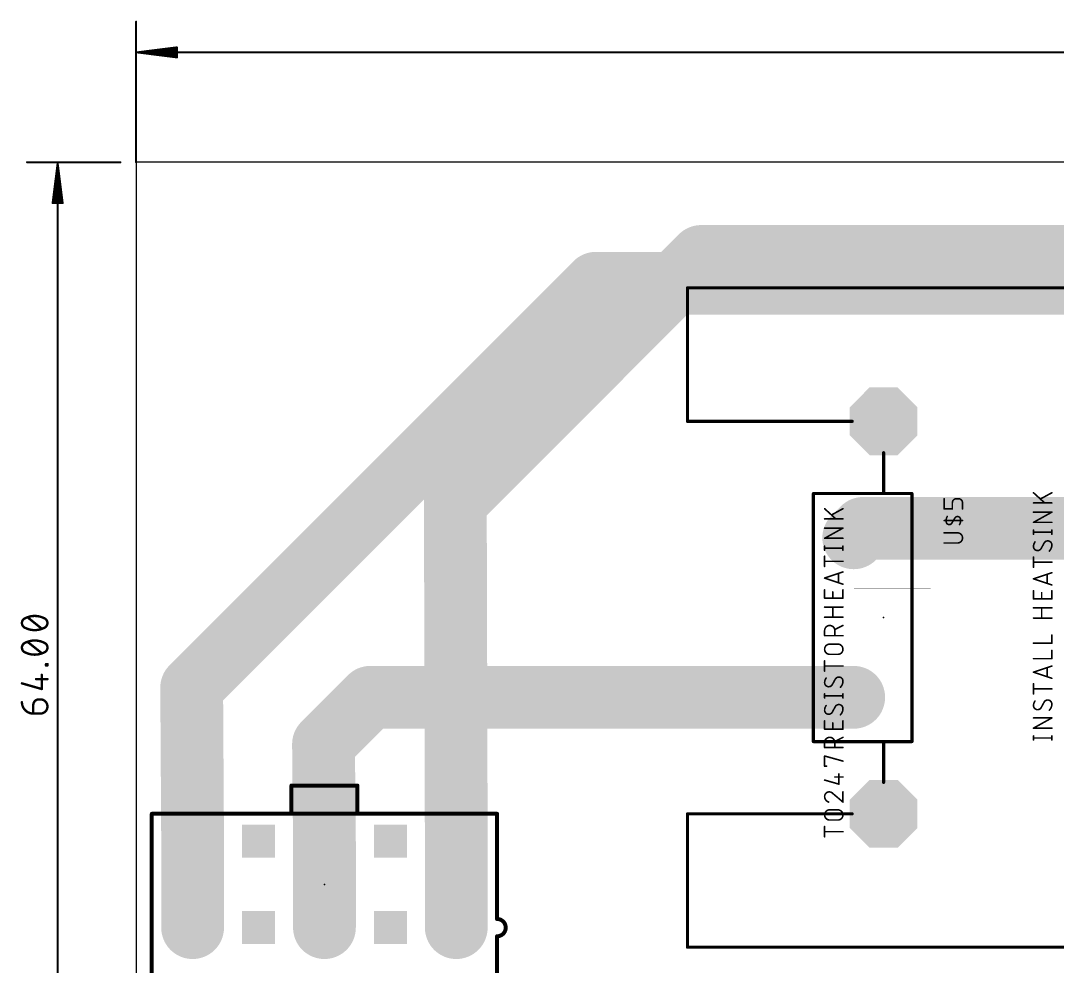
# Model space of a CAD drawing. Extents: x 10 to 200, y -18 to 73.
# Drawn here: x 9.6 to 75.7, y 12.8 to 73 of the extents above; entities that cross this region are included whole.
import ezdxf

# ---------------------------------------------------------------- set-up
doc = ezdxf.new("R2010")
doc.units = 0
for name, color, linetype in [('1', 12, 'CONTINUOUS'), ('16', 132, 'CONTINUOUS'), ('17', 110, 'CONTINUOUS'), ('20', 31, 'CONTINUOUS'), ('21', 253, 'CONTINUOUS'), ('23', 53, 'CONTINUOUS'), ('25', 253, 'CONTINUOUS'), ('27', 253, 'CONTINUOUS'), ('51', 253, 'CONTINUOUS')]:
    doc.layers.add(name, color=color, linetype=linetype)

# ---------------------------------------------------------------- blocks, each defined once
blk = doc.blocks.new('SQUAREP')
blk.add_solid([(-0.5, -0.5), (0.5, -0.5), (-0.5, 0.5), (0.5, 0.5)])
blk = doc.blocks.new('ROUNDP')
at = {"const_width": 0.5}
blk.add_lwpolyline([(0, -0.25, 1), (0, 0.25, 1), (0, -0.25)], format="xyb", dxfattribs=at)
blk = doc.blocks.new('OCTAGONP')
at = {"const_width": 0.5}
blk.add_lwpolyline([(-0.25, -0.1036), (-0.25, 0.1036), (-0.1036, 0.25), (0.1036, 0.25), (0.25, 0.1036), (0.25, -0.1036), (0.1036, -0.25), (-0.1036, -0.25), (-0.25, -0.1036), (-0.25, 0.1036)], dxfattribs=at)

msp = doc.modelspace()

# ---------------------------------------------------------------- linework, layer by layer
at = {"layer": '1'}
for points, const_width in [([(17, 64), (17, 72.95)], 0.13), ([(17.065, 71), (19.6, 71.3192)], 0.13), ([(19.6, 71.3192), (19.6, 70.6808)], 0.13), ([(17.065, 71), (19.6, 71.26)], 0.13), ([(17.065, 71), (19.6, 71.13)], 0.13), ([(17.065, 71), (196.935, 71)], 0.13), ([(19.6, 70.6808), (17.065, 71)], 0.13), ([(19.6, 70.87), (17.065, 71)], 0.13), ([(19.6, 70.74), (17.065, 71)], 0.13), ([(16, 64), (10.05, 64)], 0.13), ([(12, 63.935), (11.6808, 61.4)], 0.13), ([(12, 63.935), (11.74, 61.4)], 0.13), ([(12, 63.935), (11.87, 61.4)], 0.13), ([(12, 63.935), (12, 0.065)], 0.13), ([(12.3192, 61.4), (12, 63.935)], 0.13), ([(12.13, 61.4), (12, 63.935)], 0.13), ([(12.26, 61.4), (12, 63.935)], 0.13), ([(11.6808, 61.4), (12.3192, 61.4)], 0.13), ([(20.54, 30.54), (46.2925, 56.2925)], 4), ([(46.2925, 56.2925), (88.3075, 56.2925)], 4), ([(10.9881, 34.2901), (10.0849, 35.0126)], 0.1524), ([(10.9881, 32.727), (10.0849, 33.4495)], 0.1524), ([(20.6, 20.75), (20.54, 30.54)], 4), ([(11.259, 31.9489), (11.259, 32.0392)], 0.1524), ([(11.259, 32.0392), (11.3493, 32.0392)], 0.1524), ([(11.3493, 31.9489), (11.259, 31.9489)], 0.1524), ([(11.3493, 32.0392), (11.3493, 31.9489)], 0.1524), ([(28.94, 26.94), (31.92, 29.92)], 4), ([(31.92, 29.92), (62.725, 29.92)], 4), ([(10.6268, 31.0805), (11.3493, 31.0805)], 0.1524), ([(10.9881, 30.4483), (10.9881, 31.3514)], 0.1524), ([(9.7237, 30.8096), (10.9881, 30.4483)], 0.1524), ([(10.8074, 29.7883), (10.8977, 29.7883)], 0.1524), ([(10.4462, 28.8852), (10.4462, 29.4271)], 0.1524), ([(10.8977, 28.8852), (10.4462, 28.8852)], 0.1524), ([(29, 20.75), (28.94, 26.94)], 4), ([(20.6, 15.25), (20.6, 20.75)], 4), ([(29, 15.25), (29, 20.75)], 4)]:
    msp.add_lwpolyline(points, dxfattribs=dict(at, const_width=const_width))
for points, const_width in [([(17.0325, 72.95, 1), (16.9675, 72.95)], 0.065), ([(19.6325, 71.3192, 1), (19.5675, 71.3192)], 0.065), ([(19.6041, 71.287, 1), (19.5959, 71.3515)], 0.065), ([(17.065, 71.0325, 1), (17.065, 70.9675)], 0.065), ([(17.0691, 71.0322, 1), (17.0609, 70.9678)], 0.065), ([(17.0633, 71.0325, 1), (17.0667, 70.9675)], 0.065), ([(17.0667, 71.0325, 1), (17.0633, 70.9675)], 0.065), ([(17.0683, 71.0323, 1), (17.0617, 70.9677)], 0.065), ([(17.0617, 71.0323, 1), (17.0683, 70.9677)], 0.065), ([(17.0609, 71.0322, 1), (17.0691, 70.9678)], 0.065), ([(19.5675, 70.6808, 1), (19.6325, 70.6808)], 0.065), ([(19.5959, 70.6485, 1), (19.6041, 70.713)], 0.065), ([(19.6033, 71.2277, 1), (19.5967, 71.2923)], 0.065), ([(19.5967, 70.7077, 1), (19.6033, 70.7723)], 0.065), ([(19.6017, 71.0975, 1), (19.5983, 71.1625)], 0.065), ([(19.5983, 70.8375, 1), (19.6017, 70.9025)], 0.065), ([(10.05, 64.0325, 1), (10.05, 63.9675)], 0.065), ([(12.0325, 63.935, 1), (11.9675, 63.935)], 0.065), ([(12.0322, 63.9391, 1), (11.9678, 63.9309)], 0.065), ([(12.0325, 63.9333, 1), (11.9675, 63.9367)], 0.065), ([(12.0325, 63.9367, 1), (11.9675, 63.9333)], 0.065), ([(12.0323, 63.9383, 1), (11.9677, 63.9317)], 0.065), ([(12.0323, 63.9317, 1), (11.9677, 63.9383)], 0.065), ([(12.0322, 63.9309, 1), (11.9678, 63.9391)], 0.065), ([(16, 63.9675, 1), (16, 64.0325)], 0.065), ([(16.9675, 64, 1), (17.0325, 64)], 0.065), ([(11.6485, 61.4041, 1), (11.713, 61.3959)], 0.065), ([(11.6808, 61.4325, 1), (11.6808, 61.3675)], 0.065), ([(11.7077, 61.4033, 1), (11.7723, 61.3967)], 0.065), ([(11.8375, 61.4017, 1), (11.9025, 61.3983)], 0.065), ([(12.0975, 61.3983, 1), (12.1625, 61.4017)], 0.065), ([(12.2277, 61.3967, 1), (12.2923, 61.4033)], 0.065), ([(12.287, 61.3959, 1), (12.3515, 61.4041)], 0.065), ([(12.3192, 61.3675, 1), (12.3192, 61.4325)], 0.065), ([(46.2925, 57.2925, 1), (46.2925, 55.2925)], 2), ([(46.9996, 55.5854, 1), (45.5854, 56.9996)], 2), ([(9.9495, 34.9675, 0.3205), (9.7237, 34.6514)], 0.1524), ([(10.5365, 35.1029, 0.1139), (9.9495, 34.9675)], 0.1524), ([(9.9328, 35.0017, 1), (9.9662, 34.9332)], 0.0762), ([(9.9618, 34.9314, 1), (9.9371, 35.0035)], 0.0762), ([(10.1087, 35.0424, 1), (10.0611, 34.9829)], 0.0762), ([(11.1235, 34.9675, 0.1139), (10.5365, 35.1029)], 0.1524), ([(10.5365, 35.141, 1), (10.5365, 35.0648)], 0.0762), ([(10.5365, 35.0648, 1), (10.5365, 35.141)], 0.0762), ([(11.3493, 34.6514, 0.3205), (11.1235, 34.9675)], 0.1524), ([(11.1359, 35.0035, 1), (11.1112, 34.9314)], 0.0762), ([(11.1068, 34.9332, 1), (11.1402, 35.0017)], 0.0762), ([(9.7237, 34.6514, 0.3205), (9.9495, 34.3353)], 0.1524), ([(9.7618, 34.6514, 1), (9.6856, 34.6514)], 0.0762), ([(9.6856, 34.6514, 1), (9.7618, 34.6514)], 0.0762), ([(9.9495, 34.3353, 0.1139), (10.5365, 34.1998)], 0.1524), ([(9.9662, 34.3695, 1), (9.9328, 34.301)], 0.0762), ([(9.9371, 34.2992, 1), (9.9618, 34.3713)], 0.0762), ([(10.5365, 34.1998, 0.1139), (11.1235, 34.3353)], 0.1524), ([(10.9643, 34.2604, 1), (11.0119, 34.3199)], 0.0762), ([(11.1235, 34.3353, 0.3205), (11.3493, 34.6514)], 0.1524), ([(11.1112, 34.3713, 1), (11.1359, 34.2992)], 0.0762), ([(11.1402, 34.301, 1), (11.1068, 34.3695)], 0.0762), ([(11.3874, 34.6514, 1), (11.3112, 34.6514)], 0.0762), ([(11.3112, 34.6514, 1), (11.3874, 34.6514)], 0.0762), ([(10.5365, 34.2379, 1), (10.5365, 34.1617)], 0.0762), ([(10.5365, 34.1617, 1), (10.5365, 34.2379)], 0.0762), ([(9.9495, 33.4043, 0.3205), (9.7237, 33.0882)], 0.1524), ([(9.7237, 33.0882, 0.3205), (9.9495, 32.7722)], 0.1524), ([(9.7618, 33.0882, 1), (9.6856, 33.0882)], 0.0762), ([(9.6856, 33.0882, 1), (9.7618, 33.0882)], 0.0762), ([(10.5365, 33.5398, 0.1139), (9.9495, 33.4043)], 0.1524), ([(9.9328, 33.4386, 1), (9.9662, 33.3701)], 0.0762), ([(9.9618, 33.3683, 1), (9.9371, 33.4404)], 0.0762), ([(10.1087, 33.4792, 1), (10.0611, 33.4197)], 0.0762), ([(11.1235, 33.4043, 0.1139), (10.5365, 33.5398)], 0.1524), ([(10.5365, 33.5779, 1), (10.5365, 33.5017)], 0.0762), ([(10.5365, 33.5017, 1), (10.5365, 33.5779)], 0.0762), ([(11.1359, 33.4404, 1), (11.1112, 33.3683)], 0.0762), ([(11.3493, 33.0882, 0.3205), (11.1235, 33.4043)], 0.1524), ([(11.1235, 32.7722, 0.3205), (11.3493, 33.0882)], 0.1524), ([(11.1068, 33.3701, 1), (11.1402, 33.4386)], 0.0762), ([(11.3874, 33.0882, 1), (11.3112, 33.0882)], 0.0762), ([(11.3112, 33.0882, 1), (11.3874, 33.0882)], 0.0762), ([(9.9495, 32.7722, 0.1139), (10.5365, 32.6367)], 0.1524), ([(9.9662, 32.8064, 1), (9.9328, 32.7379)], 0.0762), ([(9.9371, 32.7361, 1), (9.9618, 32.8082)], 0.0762), ([(10.5365, 32.6367, 0.1139), (11.1235, 32.7722)], 0.1524), ([(10.5365, 32.6748, 1), (10.5365, 32.5986)], 0.0762), ([(10.5365, 32.5986, 1), (10.5365, 32.6748)], 0.0762), ([(10.9643, 32.6972, 1), (11.0119, 32.7568)], 0.0762), ([(11.1112, 32.8082, 1), (11.1359, 32.7361)], 0.0762), ([(11.1402, 32.7379, 1), (11.1068, 32.8064)], 0.0762), ([(21.54, 30.5461, 1), (19.54, 30.5339)], 2), ([(11.2971, 32.0392, 1), (11.2209, 32.0392)], 0.0762), ([(11.259, 32.0773, 1), (11.259, 32.0011)], 0.0762), ([(11.259, 31.987, 1), (11.259, 31.9108)], 0.0762), ([(11.2209, 31.9489, 1), (11.2971, 31.9489)], 0.0762), ([(11.3874, 32.0392, 1), (11.3112, 32.0392)], 0.0762), ([(11.3112, 31.9489, 1), (11.3874, 31.9489)], 0.0762), ([(11.3493, 32.0011, 1), (11.3493, 32.0773)], 0.0762), ([(11.3493, 31.9108, 1), (11.3493, 31.987)], 0.0762), ([(19.8329, 31.2471, 1), (21.2471, 29.8329)], 2), ([(31.92, 30.92, 1), (31.92, 28.92)], 2), ([(32.6271, 29.2129, 1), (31.2129, 30.6271)], 2), ([(62.725, 28.92, 1), (62.725, 30.92)], 2), ([(10.6268, 31.1186, 1), (10.6268, 31.0424)], 0.0762), ([(11.0262, 31.3514, 1), (10.95, 31.3514)], 0.0762), ([(11.3493, 31.0424, 1), (11.3493, 31.1186)], 0.0762), ([(9.7342, 30.8462, 1), (9.7132, 30.7729)], 0.0762), ([(10.95, 30.4483, 1), (11.0262, 30.4483)], 0.0762), ([(10.9776, 30.4117, 1), (10.9985, 30.485)], 0.0762), ([(10.8074, 29.7883, 0.4142), (10.4462, 29.4271)], 0.1524), ([(10.8074, 29.8264, 1), (10.8074, 29.7502)], 0.0762), ([(10.8074, 29.7502, 1), (10.8074, 29.8264)], 0.0762), ([(10.8977, 28.8852, 1), (10.8977, 29.7883)], 0.1524), ([(10.8977, 29.8264, 1), (10.8977, 29.7502)], 0.0762), ([(10.8977, 29.7502, 1), (10.8977, 29.8264)], 0.0762), ([(9.7237, 29.6077, 0.4142), (10.4462, 28.8852)], 0.1524), ([(9.7618, 29.6077, 1), (9.6856, 29.6077)], 0.0762), ([(10.4843, 29.4271, 1), (10.4081, 29.4271)], 0.0762), ([(10.4081, 29.4271, 1), (10.4843, 29.4271)], 0.0762), ([(10.4462, 28.9233, 1), (10.4462, 28.8471)], 0.0762), ([(10.4081, 28.8852, 1), (10.4843, 28.8852)], 0.0762), ([(10.4462, 28.8471, 1), (10.4462, 28.9233)], 0.0762), ([(10.8977, 28.9233, 1), (10.8977, 28.8471)], 0.0762), ([(10.8977, 28.8471, 1), (10.8977, 28.9233)], 0.0762), ([(29.94, 26.9497, 1), (27.94, 26.9303)], 2), ([(28.2329, 27.6471, 1), (29.6471, 26.2329)], 2), ([(21.6, 20.75, 1), (19.6, 20.75)], 2), ([(30, 20.75, 1), (28, 20.75)], 2), ([(19.6, 20.7439, 1), (21.6, 20.7561)], 2), ([(28, 20.7403, 1), (30, 20.7597)], 2), ([(19.6, 15.25, 1), (21.6, 15.25)], 2), ([(28, 15.25, 1), (30, 15.25)], 2)]:
    msp.add_lwpolyline(points, format="xyb", dxfattribs=dict(at, const_width=const_width))
at = {"layer": '16', "const_width": 4}
for points in [[(37.34, 42.34), (53, 58)], [(53, 58), (94, 58)], [(37.4, 20.75), (37.34, 42.34)], [(63.325, 40.68), (62.725, 40.08)], [(97, 40.68), (63.325, 40.68)], [(37.4, 15.25), (37.4, 20.75)]]:
    msp.add_lwpolyline(points, dxfattribs=at)
at = {"layer": '16', "const_width": 2}
for points in [[(53, 59, 1), (53, 57)], [(53.7071, 57.2929, 1), (52.2929, 58.7071)], [(38.34, 42.3428, 1), (36.34, 42.3372)], [(36.6329, 43.0471, 1), (38.0471, 41.6329)], [(63.325, 41.68, 1), (63.325, 39.68)], [(64.0321, 39.9729, 1), (62.6179, 41.3871)], [(62.0179, 40.7871, 1), (63.4321, 39.3729)], [(38.4, 20.75, 1), (36.4, 20.75)], [(36.4, 20.7472, 1), (38.4, 20.7528)], [(36.4, 15.25, 1), (38.4, 15.25)]]:
    msp.add_lwpolyline(points, format="xyb", dxfattribs=at)
at = {"layer": '20'}
for p, q in [((197, 64), (17, 64)), ((17, 64), (17, 0))]:
    msp.add_line(p, q, dxfattribs=at)
at = {"layer": '21'}
for points, const_width in [([(52.13, 47.5), (52.13, 56)], 0.2), ([(52.13, 56), (77.13, 56)], 0.2), ([(62.63, 47.5), (52.13, 47.5)], 0.2), ([(64.63, 45.5), (64.63, 43)], 0.2), ([(60.155, 42.9), (66.435, 42.9)], 0.2032), ([(60.155, 42.9), (60.155, 41.705)], 0.2032), ([(66.435, 42.9), (66.435, 27.1)], 0.2032), ([(74.1808, 42.9492), (74.8948, 42.3001)], 0.1016), ([(75.3492, 42.9492), (74.6352, 42.5597)], 0.1016), ([(75.3492, 42.3001), (74.1808, 42.3001)], 0.1016), ([(74.1808, 41.064), (75.3492, 41.7131)], 0.1016), ([(75.3492, 41.7131), (74.1808, 41.7131)], 0.1016), ([(75.3492, 41.064), (74.1808, 41.064)], 0.1016), ([(74.1808, 40.3062), (74.1808, 40.5658)], 0.1016), ([(74.1808, 40.436), (75.3492, 40.436)], 0.1016), ([(75.3492, 40.3062), (75.3492, 40.5658)], 0.1016), ([(74.8624, 39.7544), (74.6676, 39.3974)], 0.1016), ([(60.155, 38.455), (60.155, 31.545)], 0.2032), ([(74.1808, 38.2065), (74.1808, 38.8556)], 0.1016), ([(75.3492, 38.531), (74.1808, 38.531)], 0.1016), ([(74.1808, 37.4642), (75.3492, 37.8537)], 0.1016), ([(75.0571, 37.7563), (75.0571, 37.1721)], 0.1016), ([(75.3492, 37.0748), (74.1808, 37.4642)], 0.1016), ([(67.63, 36.85), (62.755, 36.85)], 0.01), ([(74.1808, 36.1894), (74.1808, 36.7087)], 0.1016), ([(74.7001, 36.1894), (74.7001, 36.5789)], 0.1016), ([(75.3492, 36.7087), (75.3492, 36.1894)], 0.1016), ([(75.3492, 36.1894), (74.1808, 36.1894)], 0.1016), ([(74.1808, 35.6171), (75.3492, 35.6171)], 0.1016), ([(74.7001, 34.968), (74.7001, 35.6171)], 0.1016), ([(75.3492, 34.968), (74.1808, 34.968)], 0.1016), ([(75.3492, 33.37), (75.3492, 33.8893)], 0.1016), ([(67.68, 33.15), (62.755, 33.15)], 0.01), ([(74.1808, 33.37), (75.3492, 33.37)], 0.1016), ([(74.1808, 32.3794), (75.3492, 32.3794)], 0.1016), ([(75.3492, 32.3794), (75.3492, 32.8987)], 0.1016), ([(74.1808, 31.5206), (75.3492, 31.9101)], 0.1016), ([(75.0571, 31.8127), (75.0571, 31.2285)], 0.1016), ([(75.3492, 31.1312), (74.1808, 31.5206)], 0.1016), ([(74.1808, 30.1293), (74.1808, 30.7784)], 0.1016), ([(75.3492, 30.4538), (74.1808, 30.4538)], 0.1016), ([(74.8624, 29.6199), (74.6676, 29.2629)], 0.1016), ([(74.1808, 27.9576), (75.3492, 28.6067)], 0.1016), ([(75.3492, 28.6067), (74.1808, 28.6067)], 0.1016), ([(60.155, 28.295), (60.155, 27.1)], 0.2032), ([(75.3492, 27.9576), (74.1808, 27.9576)], 0.1016), ([(66.435, 27.1), (60.155, 27.1)], 0.2032), ([(64.63, 24.5), (64.63, 27)], 0.2), ([(74.1808, 27.1998), (74.1808, 27.4595)], 0.1016), ([(74.1808, 27.3296), (75.3492, 27.3296)], 0.1016), ([(75.3492, 27.1998), (75.3492, 27.4595)], 0.1016), ([(18, 22.5), (40, 22.5)], 0.254), ([(18, -0.5), (18, 22.5)], 0.254), ([(40, 22.5), (40, 15.8)], 0.254), ([(52.13, 14), (52.13, 22.5)], 0.2), ([(52.13, 22.5), (62.63, 22.5)], 0.2), ([(40, 14.7), (40, -0.5)], 0.254), ([(77.13, 14), (52.13, 14)], 0.2)]:
    msp.add_lwpolyline(points, dxfattribs=dict(at, const_width=const_width))
for points, const_width in [([(52.18, 56, 1), (52.08, 56)], 0.1), ([(52.13, 56.05, 1), (52.13, 55.95)], 0.1), ([(52.13, 47.55, 1), (52.13, 47.45)], 0.1), ([(62.63, 47.45, 1), (62.63, 47.55)], 0.1), ([(52.08, 47.5, 1), (52.18, 47.5)], 0.1), ([(64.68, 45.5, 1), (64.58, 45.5)], 0.1), ([(60.155, 42.9508, 1), (60.155, 42.8492)], 0.1016), ([(60.2058, 42.9, 1), (60.1042, 42.9)], 0.1016), ([(64.58, 43, 1), (64.68, 43)], 0.1), ([(66.4858, 42.9, 1), (66.3842, 42.9)], 0.1016), ([(66.435, 42.8492, 1), (66.435, 42.9508)], 0.1016), ([(74.1979, 42.968, 1), (74.1637, 42.9304)], 0.0508), ([(75.3614, 42.9269, 1), (75.337, 42.9715)], 0.0508), ([(74.1808, 42.3255, 1), (74.1808, 42.2747)], 0.0508), ([(74.623, 42.582, 1), (74.6473, 42.5374)], 0.0508), ([(74.8777, 42.2813, 1), (74.9119, 42.3189)], 0.0508), ([(75.3492, 42.2747, 1), (75.3492, 42.3255)], 0.0508), ([(60.1042, 41.705, 1), (60.2058, 41.705)], 0.1016), ([(74.1808, 41.7385, 1), (74.1808, 41.6877)], 0.0508), ([(75.3615, 41.6909, 1), (75.3369, 41.7353)], 0.0508), ([(75.3492, 41.6877, 1), (75.3492, 41.7385)], 0.0508), ([(74.1808, 41.0894, 1), (74.1808, 41.0386)], 0.0508), ([(74.1685, 41.0862, 1), (74.1931, 41.0418)], 0.0508), ([(75.3492, 41.0386, 1), (75.3492, 41.0894)], 0.0508), ([(74.2062, 40.5658, 1), (74.1554, 40.5658)], 0.0508), ([(74.1808, 40.4614, 1), (74.1808, 40.4106)], 0.0508), ([(74.1554, 40.3062, 1), (74.2062, 40.3062)], 0.0508), ([(75.3746, 40.5658, 1), (75.3238, 40.5658)], 0.0508), ([(75.3238, 40.3062, 1), (75.3746, 40.3062)], 0.0508), ([(75.3492, 40.4106, 1), (75.3492, 40.4614)], 0.0508), ([(74.2782, 39.8194, 0.1623), (74.1808, 39.5273)], 0.1016), ([(74.2985, 39.8041, 1), (74.2578, 39.8346)], 0.0508), ([(75.0896, 39.8843, 0.2656), (74.8624, 39.7544)], 0.1016), ([(74.8405, 39.7673, 1), (74.8843, 39.7416)], 0.0508), ([(74.8847, 39.7423, 1), (74.8401, 39.7666)], 0.0508), ([(75.3492, 39.6246, 0.4142), (75.0896, 39.8843)], 0.1016), ([(75.0896, 39.9097, 1), (75.0896, 39.8589)], 0.0508), ([(75.0896, 39.8589, 1), (75.0896, 39.9097)], 0.0508), ([(75.1869, 39.2352, 0.2), (75.3492, 39.6246)], 0.1016), ([(75.3746, 39.6246, 1), (75.3238, 39.6246)], 0.0508), ([(75.3238, 39.6246, 1), (75.3746, 39.6246)], 0.0508), ([(74.1808, 39.5273, 0.4142), (74.4404, 39.2676)], 0.1016), ([(74.2062, 39.5273, 1), (74.1554, 39.5273)], 0.0508), ([(74.1554, 39.5273, 1), (74.2062, 39.5273)], 0.0508), ([(74.4404, 39.2676, 0.2656), (74.6676, 39.3974)], 0.1016), ([(74.4404, 39.293, 1), (74.4404, 39.2422)], 0.0508), ([(74.4404, 39.2422, 1), (74.4404, 39.293)], 0.0508), ([(74.6453, 39.4096, 1), (74.6899, 39.3853)], 0.0508), ([(74.6895, 39.3845, 1), (74.6458, 39.4103)], 0.0508), ([(75.169, 39.2532, 1), (75.2048, 39.2171)], 0.0508), ([(60.2058, 38.455, 1), (60.1042, 38.455)], 0.1016), ([(74.2062, 38.8556, 1), (74.1554, 38.8556)], 0.0508), ([(74.1808, 38.5564, 1), (74.1808, 38.5056)], 0.0508), ([(75.3492, 38.5056, 1), (75.3492, 38.5564)], 0.0508), ([(74.1554, 38.2065, 1), (74.2062, 38.2065)], 0.0508), ([(75.0825, 37.7563, 1), (75.0317, 37.7563)], 0.0508), ([(75.3572, 37.8296, 1), (75.3412, 37.8778)], 0.0508), ([(74.1888, 37.4883, 1), (74.1728, 37.4401)], 0.0508), ([(74.1728, 37.4883, 1), (74.1888, 37.4401)], 0.0508), ([(75.0317, 37.1721, 1), (75.0825, 37.1721)], 0.0508), ([(75.3412, 37.0507, 1), (75.3572, 37.0989)], 0.0508), ([(62.755, 36.8525, 1), (62.755, 36.8475)], 0.005), ([(67.63, 36.8475, 1), (67.63, 36.8525)], 0.005), ([(74.2062, 36.7087, 1), (74.1554, 36.7087)], 0.0508), ([(74.7255, 36.5789, 1), (74.6747, 36.5789)], 0.0508), ([(75.3746, 36.7087, 1), (75.3238, 36.7087)], 0.0508), ([(74.1808, 36.2148, 1), (74.1808, 36.164)], 0.0508), ([(74.1554, 36.1894, 1), (74.2062, 36.1894)], 0.0508), ([(74.1808, 35.6425, 1), (74.1808, 35.5917)], 0.0508), ([(74.6747, 36.1894, 1), (74.7255, 36.1894)], 0.0508), ([(74.7255, 35.6171, 1), (74.6747, 35.6171)], 0.0508), ([(75.3238, 36.1894, 1), (75.3746, 36.1894)], 0.0508), ([(75.3492, 36.164, 1), (75.3492, 36.2148)], 0.0508), ([(75.3492, 35.5917, 1), (75.3492, 35.6425)], 0.0508), ([(74.1808, 34.9934, 1), (74.1808, 34.9426)], 0.0508), ([(75.3492, 34.9426, 1), (75.3492, 34.9934)], 0.0508), ([(74.6747, 34.968, 1), (74.7255, 34.968)], 0.0508), ([(75.3746, 33.8893, 1), (75.3238, 33.8893)], 0.0508), ([(62.755, 33.1525, 1), (62.755, 33.1475)], 0.005), ([(67.68, 33.1475, 1), (67.68, 33.1525)], 0.005), ([(74.1808, 33.3954, 1), (74.1808, 33.3446)], 0.0508), ([(75.3238, 33.37, 1), (75.3746, 33.37)], 0.0508), ([(75.3492, 33.3446, 1), (75.3492, 33.3954)], 0.0508), ([(74.1808, 32.4048, 1), (74.1808, 32.354)], 0.0508), ([(75.3746, 32.8987, 1), (75.3238, 32.8987)], 0.0508), ([(75.3238, 32.3794, 1), (75.3746, 32.3794)], 0.0508), ([(75.3492, 32.354, 1), (75.3492, 32.4048)], 0.0508), ([(75.0825, 31.8127, 1), (75.0317, 31.8127)], 0.0508), ([(75.3572, 31.886, 1), (75.3412, 31.9342)], 0.0508), ([(60.1042, 31.545, 1), (60.2058, 31.545)], 0.1016), ([(74.1888, 31.5447, 1), (74.1728, 31.4965)], 0.0508), ([(74.1728, 31.5447, 1), (74.1888, 31.4965)], 0.0508), ([(75.0317, 31.2285, 1), (75.0825, 31.2285)], 0.0508), ([(75.3412, 31.1071, 1), (75.3572, 31.1553)], 0.0508), ([(74.2062, 30.7784, 1), (74.1554, 30.7784)], 0.0508), ([(74.1808, 30.4792, 1), (74.1808, 30.4284)], 0.0508), ([(75.3492, 30.4284, 1), (75.3492, 30.4792)], 0.0508), ([(74.1554, 30.1293, 1), (74.2062, 30.1293)], 0.0508), ([(74.2782, 29.6848, 0.1623), (74.1808, 29.3927)], 0.1016), ([(74.2985, 29.6695, 1), (74.2578, 29.7)], 0.0508), ([(75.0896, 29.7497, 0.2656), (74.8624, 29.6199)], 0.1016), ([(75.3492, 29.49, 0.4142), (75.0896, 29.7497)], 0.1016), ([(75.0896, 29.7751, 1), (75.0896, 29.7243)], 0.0508), ([(75.0896, 29.7243, 1), (75.0896, 29.7751)], 0.0508), ([(74.1808, 29.3927, 0.4142), (74.4404, 29.133)], 0.1016), ([(74.2062, 29.3927, 1), (74.1554, 29.3927)], 0.0508), ([(74.1554, 29.3927, 1), (74.2062, 29.3927)], 0.0508), ([(74.4404, 29.133, 0.2656), (74.6676, 29.2629)], 0.1016), ([(74.4404, 29.1584, 1), (74.4404, 29.1076)], 0.0508), ([(74.4404, 29.1076, 1), (74.4404, 29.1584)], 0.0508), ([(74.6453, 29.275, 1), (74.6899, 29.2507)], 0.0508), ([(74.6895, 29.25, 1), (74.6458, 29.2757)], 0.0508), ([(74.8405, 29.6328, 1), (74.8843, 29.607)], 0.0508), ([(74.8847, 29.6077, 1), (74.8401, 29.632)], 0.0508), ([(75.1869, 29.1006, 0.2), (75.3492, 29.49)], 0.1016), ([(75.169, 29.1186, 1), (75.2048, 29.0825)], 0.0508), ([(75.3746, 29.49, 1), (75.3238, 29.49)], 0.0508), ([(75.3238, 29.49, 1), (75.3746, 29.49)], 0.0508), ([(74.1808, 28.6321, 1), (74.1808, 28.5813)], 0.0508), ([(75.3615, 28.5845, 1), (75.3369, 28.6289)], 0.0508), ([(75.3492, 28.5813, 1), (75.3492, 28.6321)], 0.0508), ([(60.2058, 28.295, 1), (60.1042, 28.295)], 0.1016), ([(74.1808, 27.983, 1), (74.1808, 27.9322)], 0.0508), ([(74.1685, 27.9798, 1), (74.1931, 27.9354)], 0.0508), ([(75.3492, 27.9322, 1), (75.3492, 27.983)], 0.0508), ([(60.155, 27.1508, 1), (60.155, 27.0492)], 0.1016), ([(60.1042, 27.1, 1), (60.2058, 27.1)], 0.1016), ([(64.68, 27, 1), (64.58, 27)], 0.1), ([(66.3842, 27.1, 1), (66.4858, 27.1)], 0.1016), ([(66.435, 27.0492, 1), (66.435, 27.1508)], 0.1016), ([(74.2062, 27.4595, 1), (74.1554, 27.4595)], 0.0508), ([(74.1808, 27.355, 1), (74.1808, 27.3042)], 0.0508), ([(74.1554, 27.1998, 1), (74.2062, 27.1998)], 0.0508), ([(75.3746, 27.4595, 1), (75.3238, 27.4595)], 0.0508), ([(75.3238, 27.1998, 1), (75.3746, 27.1998)], 0.0508), ([(75.3492, 27.3042, 1), (75.3492, 27.355)], 0.0508), ([(64.58, 24.5, 1), (64.68, 24.5)], 0.1), ([(18, 22.5635, 1), (18, 22.4365)], 0.127), ([(18.0635, 22.5, 1), (17.9365, 22.5)], 0.127), ([(40.0635, 22.5, 1), (39.9365, 22.5)], 0.127), ([(40, 22.4365, 1), (40, 22.5635)], 0.127), ([(52.18, 22.5, 1), (52.08, 22.5)], 0.1), ([(52.13, 22.55, 1), (52.13, 22.45)], 0.1), ([(62.63, 22.45, 1), (62.63, 22.55)], 0.1), ([(40, 14.7, 1), (40, 15.8)], 0.254), ([(40, 15.8635, 1), (40, 15.7365)], 0.127), ([(39.9365, 15.8, 1), (40.0635, 15.8)], 0.127), ([(40.0635, 14.7, 1), (39.9365, 14.7)], 0.127), ([(40, 14.7635, 1), (40, 14.6365)], 0.127), ([(52.13, 14.05, 1), (52.13, 13.95)], 0.1), ([(52.08, 14, 1), (52.18, 14)], 0.1)]:
    msp.add_lwpolyline(points, format="xyb", dxfattribs=dict(at, const_width=const_width))
at = {"layer": '23'}
for p in [(64.63, 35), (29, 18)]:
    msp.add_point(p, dxfattribs=at)
at = {"layer": '25', "const_width": 0.1016}
for points in [[(68.4908, 41.9201), (68.4908, 42.5692)], [(69.0101, 42.3096), (69.0101, 41.9201)], [(69.3996, 42.5692), (69.2697, 42.5692)], [(69.6592, 41.9201), (69.6592, 42.3096)], [(69.0101, 41.9201), (68.4908, 41.9201)], [(69.6592, 41.1778), (68.4908, 41.1778)], [(69.075, 41.1778), (68.9776, 41.0156)], [(69.075, 41.1778), (69.1724, 41.3401)], [(69.3346, 40.3975), (68.4908, 40.3975)], [(68.4908, 39.7484), (69.3346, 39.7484)]]:
    msp.add_lwpolyline(points, dxfattribs=at)
at = {"layer": '25'}
for points, const_width in [([(68.5162, 42.5692, 1), (68.4654, 42.5692)], 0.0508), ([(69.2697, 42.5692, 0.4142), (69.0101, 42.3096)], 0.1016), ([(69.0355, 42.3096, 1), (68.9847, 42.3096)], 0.0508), ([(68.9847, 42.3096, 1), (69.0355, 42.3096)], 0.0508), ([(69.2697, 42.5946, 1), (69.2697, 42.5438)], 0.0508), ([(69.2697, 42.5438, 1), (69.2697, 42.5946)], 0.0508), ([(69.6592, 42.3096, 0.4142), (69.3996, 42.5692)], 0.1016), ([(69.3996, 42.5946, 1), (69.3996, 42.5438)], 0.0508), ([(69.3996, 42.5438, 1), (69.3996, 42.5946)], 0.0508), ([(69.6846, 42.3096, 1), (69.6338, 42.3096)], 0.0508), ([(69.6338, 42.3096, 1), (69.6846, 42.3096)], 0.0508), ([(68.4908, 41.9455, 1), (68.4908, 41.8947)], 0.0508), ([(68.4654, 41.9201, 1), (68.5162, 41.9201)], 0.0508), ([(68.9847, 41.9201, 1), (69.0355, 41.9201)], 0.0508), ([(69.0101, 41.8947, 1), (69.0101, 41.9455)], 0.0508), ([(69.6338, 41.9201, 1), (69.6846, 41.9201)], 0.0508), ([(68.4908, 41.2032, 1), (68.4908, 41.1524)], 0.0508), ([(68.6855, 41.4375, 0.1823), (68.6206, 41.0805)], 0.1016), ([(68.6206, 41.0805, 0.6917), (68.9776, 41.0156)], 0.1016), ([(68.6456, 41.085, 1), (68.5956, 41.0759)], 0.0508), ([(68.5956, 41.0759, 1), (68.6456, 41.085)], 0.0508), ([(68.7073, 41.4244, 1), (68.6638, 41.4506)], 0.0508), ([(68.9559, 41.0286, 1), (68.9994, 41.0025)], 0.0508), ([(68.9994, 41.0025, 1), (68.9559, 41.0286)], 0.0508), ([(69.0532, 41.1909, 1), (69.0968, 41.1648)], 0.0508), ([(69.0968, 41.1648, 1), (69.0532, 41.1909)], 0.0508), ([(69.5294, 41.2752, 0.6917), (69.1724, 41.3401)], 0.1016), ([(69.1506, 41.3532, 1), (69.1941, 41.3271)], 0.0508), ([(69.1941, 41.3271, 1), (69.1506, 41.3532)], 0.0508), ([(69.4645, 40.9182, 0.1823), (69.5294, 41.2752)], 0.1016), ([(69.4427, 40.9313, 1), (69.4862, 40.9051)], 0.0508), ([(69.5544, 41.2798, 1), (69.5044, 41.2706)], 0.0508), ([(69.5044, 41.2706, 1), (69.5544, 41.2798)], 0.0508), ([(69.6592, 41.1524, 1), (69.6592, 41.2032)], 0.0508), ([(68.4908, 40.4229, 1), (68.4908, 40.3721)], 0.0508), ([(69.3346, 39.7484, 1), (69.3346, 40.3975)], 0.1016), ([(69.3346, 40.4229, 1), (69.3346, 40.3721)], 0.0508), ([(69.3346, 40.3721, 1), (69.3346, 40.4229)], 0.0508), ([(68.4908, 39.7738, 1), (68.4908, 39.723)], 0.0508), ([(69.3346, 39.7738, 1), (69.3346, 39.723)], 0.0508), ([(69.3346, 39.723, 1), (69.3346, 39.7738)], 0.0508)]:
    msp.add_lwpolyline(points, format="xyb", dxfattribs=dict(at, const_width=const_width))
at = {"layer": '27'}
for points, const_width in [([(60.8708, 41.9342), (61.5848, 41.2851)], 0.1016), ([(62.0392, 41.9342), (61.3252, 41.5447)], 0.1016), ([(62.0392, 41.2851), (60.8708, 41.2851)], 0.1016), ([(60.8708, 40.049), (62.0392, 40.6981)], 0.1016), ([(62.0392, 40.6981), (60.8708, 40.6981)], 0.1016), ([(62.0392, 40.049), (60.8708, 40.049)], 0.1016), ([(60.8708, 39.2912), (60.8708, 39.5508)], 0.1016), ([(60.8708, 39.421), (62.0392, 39.421)], 0.1016), ([(62.0392, 39.2912), (62.0392, 39.5508)], 0.1016), ([(60.8708, 38.2583), (60.8708, 38.9074)], 0.1016), ([(62.0392, 38.5828), (60.8708, 38.5828)], 0.1016), ([(60.8708, 37.516), (62.0392, 37.9055)], 0.1016), ([(61.7471, 37.8081), (61.7471, 37.2239)], 0.1016), ([(62.0392, 37.1266), (60.8708, 37.516)], 0.1016), ([(60.8708, 36.2412), (60.8708, 36.7605)], 0.1016), ([(61.3901, 36.2412), (61.3901, 36.6307)], 0.1016), ([(62.0392, 36.7605), (62.0392, 36.2412)], 0.1016), ([(62.0392, 36.2412), (60.8708, 36.2412)], 0.1016), ([(60.8708, 35.6689), (62.0392, 35.6689)], 0.1016), ([(61.3901, 35.0198), (61.3901, 35.6689)], 0.1016), ([(62.0392, 35.0198), (60.8708, 35.0198)], 0.1016), ([(62.0392, 34.4951), (61.5199, 34.2355)], 0.1016), ([(60.8708, 33.846), (60.8708, 34.1706)], 0.1016), ([(62.0392, 33.846), (60.8708, 33.846)], 0.1016), ([(61.5199, 34.1706), (61.5199, 33.846)], 0.1016), ([(61.1954, 33.3067), (61.7146, 33.3067)], 0.1016), ([(61.7146, 32.6576), (61.1954, 32.6576)], 0.1016), ([(60.8708, 31.5908), (60.8708, 32.2399)], 0.1016), ([(62.0392, 31.9153), (60.8708, 31.9153)], 0.1016), ([(61.5524, 31.0814), (61.3576, 30.7244)], 0.1016), ([(60.8708, 29.8805), (60.8708, 30.1402)], 0.1016), ([(60.8708, 30.0103), (62.0392, 30.0103)], 0.1016), ([(62.0392, 29.8805), (62.0392, 30.1402)], 0.1016), ([(61.5524, 29.3288), (61.3576, 28.9718)], 0.1016), ([(60.8708, 27.8973), (60.8708, 28.4166)], 0.1016), ([(62.0392, 28.4166), (62.0392, 27.8973)], 0.1016), ([(62.0392, 27.8973), (60.8708, 27.8973)], 0.1016), ([(61.3901, 27.8973), (61.3901, 28.2868)], 0.1016), ([(60.8708, 26.7213), (60.8708, 27.0459)], 0.1016), ([(62.0392, 27.3705), (61.5199, 27.1108)], 0.1016), ([(61.5199, 27.0459), (61.5199, 26.7213)], 0.1016), ([(62.0392, 26.7213), (60.8708, 26.7213)], 0.1016), ([(60.8708, 25.5329), (60.8708, 26.182)], 0.1016), ([(60.8708, 26.182), (62.0392, 25.8574)], 0.1016), ([(61.0006, 25.5329), (60.8708, 25.5329)], 0.1016), ([(60.8708, 24.6495), (61.7796, 24.3899)], 0.1016), ([(61.5199, 24.8443), (62.0392, 24.8443)], 0.1016), ([(61.7796, 24.3899), (61.7796, 25.039)], 0.1016), ([(26.9, 24.3), (31.1, 24.3)], 0.254), ([(26.9, 24.3), (26.9, 22.6)], 0.254), ([(31.1, 24.3), (31.1, 22.6)], 0.254), ([(61.3901, 23.7986), (62.0392, 23.2469)], 0.1016), ([(62.0392, 23.2469), (62.0392, 23.896)], 0.1016), ([(61.1954, 22.753), (61.7146, 22.753)], 0.1016), ([(61.7146, 22.1039), (61.1954, 22.1039)], 0.1016), ([(60.8708, 21.0371), (60.8708, 21.6862)], 0.1016), ([(62.0392, 21.3617), (60.8708, 21.3617)], 0.1016)]:
    msp.add_lwpolyline(points, dxfattribs=dict(at, const_width=const_width))
for points, const_width in [([(60.8879, 41.953, 1), (60.8537, 41.9154)], 0.0508), ([(62.0514, 41.9119, 1), (62.027, 41.9565)], 0.0508), ([(60.8708, 41.3105, 1), (60.8708, 41.2597)], 0.0508), ([(61.313, 41.567, 1), (61.3373, 41.5224)], 0.0508), ([(61.5677, 41.2663, 1), (61.6019, 41.3039)], 0.0508), ([(62.0392, 41.2597, 1), (62.0392, 41.3105)], 0.0508), ([(60.8708, 40.7235, 1), (60.8708, 40.6727)], 0.0508), ([(62.0515, 40.6759, 1), (62.0269, 40.7203)], 0.0508), ([(62.0392, 40.6727, 1), (62.0392, 40.7235)], 0.0508), ([(60.8708, 40.0744, 1), (60.8708, 40.0236)], 0.0508), ([(60.8585, 40.0712, 1), (60.8831, 40.0268)], 0.0508), ([(62.0392, 40.0236, 1), (62.0392, 40.0744)], 0.0508), ([(60.8962, 39.5508, 1), (60.8454, 39.5508)], 0.0508), ([(60.8708, 39.4464, 1), (60.8708, 39.3956)], 0.0508), ([(60.8454, 39.2912, 1), (60.8962, 39.2912)], 0.0508), ([(62.0646, 39.5508, 1), (62.0138, 39.5508)], 0.0508), ([(62.0138, 39.2912, 1), (62.0646, 39.2912)], 0.0508), ([(62.0392, 39.3956, 1), (62.0392, 39.4464)], 0.0508), ([(60.8962, 38.9074, 1), (60.8454, 38.9074)], 0.0508), ([(60.8708, 38.6082, 1), (60.8708, 38.5574)], 0.0508), ([(62.0392, 38.5574, 1), (62.0392, 38.6082)], 0.0508), ([(60.8454, 38.2583, 1), (60.8962, 38.2583)], 0.0508), ([(61.7725, 37.8081, 1), (61.7217, 37.8081)], 0.0508), ([(62.0472, 37.8814, 1), (62.0312, 37.9296)], 0.0508), ([(60.8788, 37.5401, 1), (60.8628, 37.4919)], 0.0508), ([(60.8628, 37.5401, 1), (60.8788, 37.4919)], 0.0508), ([(61.7217, 37.2239, 1), (61.7725, 37.2239)], 0.0508), ([(62.0312, 37.1025, 1), (62.0472, 37.1506)], 0.0508), ([(60.8962, 36.7605, 1), (60.8454, 36.7605)], 0.0508), ([(61.4155, 36.6307, 1), (61.3647, 36.6307)], 0.0508), ([(62.0646, 36.7605, 1), (62.0138, 36.7605)], 0.0508), ([(60.8708, 36.2666, 1), (60.8708, 36.2158)], 0.0508), ([(60.8454, 36.2412, 1), (60.8962, 36.2412)], 0.0508), ([(60.8708, 35.6943, 1), (60.8708, 35.6435)], 0.0508), ([(61.3647, 36.2412, 1), (61.4155, 36.2412)], 0.0508), ([(61.4155, 35.6689, 1), (61.3647, 35.6689)], 0.0508), ([(62.0138, 36.2412, 1), (62.0646, 36.2412)], 0.0508), ([(62.0392, 36.2158, 1), (62.0392, 36.2666)], 0.0508), ([(62.0392, 35.6435, 1), (62.0392, 35.6943)], 0.0508), ([(60.8708, 35.0452, 1), (60.8708, 34.9944)], 0.0508), ([(61.3647, 35.0198, 1), (61.4155, 35.0198)], 0.0508), ([(62.0392, 34.9944, 1), (62.0392, 35.0452)], 0.0508), ([(61.5199, 34.1706, 1), (60.8708, 34.1706)], 0.1016), ([(62.0506, 34.4724, 1), (62.0278, 34.5179)], 0.0508), ([(60.8962, 34.1706, 1), (60.8454, 34.1706)], 0.0508), ([(60.8454, 34.1706, 1), (60.8962, 34.1706)], 0.0508), ([(60.8708, 33.8714, 1), (60.8708, 33.8206)], 0.0508), ([(60.8454, 33.846, 1), (60.8962, 33.846)], 0.0508), ([(61.5453, 34.1706, 1), (61.4945, 34.1706)], 0.0508), ([(61.4945, 34.1706, 1), (61.5453, 34.1706)], 0.0508), ([(61.4945, 33.846, 1), (61.5453, 33.846)], 0.0508), ([(61.5086, 34.2582, 1), (61.5313, 34.2128)], 0.0508), ([(62.0392, 33.8206, 1), (62.0392, 33.8714)], 0.0508), ([(61.1954, 33.3067, 1), (61.1954, 32.6576)], 0.1016), ([(61.1954, 33.3321, 1), (61.1954, 33.2813)], 0.0508), ([(61.1954, 33.2813, 1), (61.1954, 33.3321)], 0.0508), ([(61.7146, 32.6576, 1), (61.7146, 33.3067)], 0.1016), ([(61.7146, 33.3321, 1), (61.7146, 33.2813)], 0.0508), ([(61.7146, 33.2813, 1), (61.7146, 33.3321)], 0.0508), ([(61.1954, 32.683, 1), (61.1954, 32.6322)], 0.0508), ([(61.1954, 32.6322, 1), (61.1954, 32.683)], 0.0508), ([(61.7146, 32.683, 1), (61.7146, 32.6322)], 0.0508), ([(61.7146, 32.6322, 1), (61.7146, 32.683)], 0.0508), ([(60.8962, 32.2399, 1), (60.8454, 32.2399)], 0.0508), ([(60.8708, 31.9407, 1), (60.8708, 31.8899)], 0.0508), ([(62.0392, 31.8899, 1), (62.0392, 31.9407)], 0.0508), ([(60.8454, 31.5908, 1), (60.8962, 31.5908)], 0.0508), ([(60.9682, 31.1463, 0.1623), (60.8708, 30.8542)], 0.1016), ([(60.9885, 31.131, 1), (60.9478, 31.1615)], 0.0508), ([(61.7796, 31.2112, 0.2656), (61.5524, 31.0814)], 0.1016), ([(61.5305, 31.0943, 1), (61.5743, 31.0685)], 0.0508), ([(61.5747, 31.0692, 1), (61.5301, 31.0935)], 0.0508), ([(62.0392, 30.9515, 0.4142), (61.7796, 31.2112)], 0.1016), ([(61.7796, 31.2366, 1), (61.7796, 31.1858)], 0.0508), ([(61.7796, 31.1858, 1), (61.7796, 31.2366)], 0.0508), ([(60.8708, 30.8542, 0.4142), (61.1304, 30.5945)], 0.1016), ([(60.8962, 30.8542, 1), (60.8454, 30.8542)], 0.0508), ([(60.8454, 30.8542, 1), (60.8962, 30.8542)], 0.0508), ([(61.1304, 30.5945, 0.2656), (61.3576, 30.7244)], 0.1016), ([(61.1304, 30.6199, 1), (61.1304, 30.5691)], 0.0508), ([(61.1304, 30.5691, 1), (61.1304, 30.6199)], 0.0508), ([(61.3353, 30.7365, 1), (61.3799, 30.7122)], 0.0508), ([(61.3795, 30.7115, 1), (61.3358, 30.7372)], 0.0508), ([(61.8769, 30.5621, 0.2), (62.0392, 30.9515)], 0.1016), ([(61.859, 30.5801, 1), (61.8948, 30.544)], 0.0508), ([(62.0646, 30.9515, 1), (62.0138, 30.9515)], 0.0508), ([(62.0138, 30.9515, 1), (62.0646, 30.9515)], 0.0508), ([(60.8962, 30.1402, 1), (60.8454, 30.1402)], 0.0508), ([(60.8708, 30.0357, 1), (60.8708, 29.9849)], 0.0508), ([(60.8454, 29.8805, 1), (60.8962, 29.8805)], 0.0508), ([(62.0646, 30.1402, 1), (62.0138, 30.1402)], 0.0508), ([(62.0138, 29.8805, 1), (62.0646, 29.8805)], 0.0508), ([(62.0392, 29.9849, 1), (62.0392, 30.0357)], 0.0508), ([(60.9682, 29.3937, 0.1623), (60.8708, 29.1016)], 0.1016), ([(60.8708, 29.1016, 0.4142), (61.1304, 28.8419)], 0.1016), ([(60.8962, 29.1016, 1), (60.8454, 29.1016)], 0.0508), ([(60.8454, 29.1016, 1), (60.8962, 29.1016)], 0.0508), ([(60.9885, 29.3784, 1), (60.9478, 29.4089)], 0.0508), ([(61.7796, 29.4586, 0.2656), (61.5524, 29.3288)], 0.1016), ([(61.5305, 29.3417, 1), (61.5743, 29.3159)], 0.0508), ([(61.5747, 29.3166, 1), (61.5301, 29.3409)], 0.0508), ([(62.0392, 29.1989, 0.4142), (61.7796, 29.4586)], 0.1016), ([(61.7796, 29.484, 1), (61.7796, 29.4332)], 0.0508), ([(61.7796, 29.4332, 1), (61.7796, 29.484)], 0.0508), ([(61.8769, 28.8095, 0.2), (62.0392, 29.1989)], 0.1016), ([(62.0646, 29.1989, 1), (62.0138, 29.1989)], 0.0508), ([(62.0138, 29.1989, 1), (62.0646, 29.1989)], 0.0508), ([(60.8962, 28.4166, 1), (60.8454, 28.4166)], 0.0508), ([(61.1304, 28.8419, 0.2656), (61.3576, 28.9718)], 0.1016), ([(61.1304, 28.8673, 1), (61.1304, 28.8165)], 0.0508), ([(61.1304, 28.8165, 1), (61.1304, 28.8673)], 0.0508), ([(61.3353, 28.9839, 1), (61.3799, 28.9596)], 0.0508), ([(61.3795, 28.9589, 1), (61.3358, 28.9847)], 0.0508), ([(61.859, 28.8275, 1), (61.8948, 28.7914)], 0.0508), ([(62.0646, 28.4166, 1), (62.0138, 28.4166)], 0.0508), ([(60.8708, 27.9227, 1), (60.8708, 27.8719)], 0.0508), ([(60.8454, 27.8973, 1), (60.8962, 27.8973)], 0.0508), ([(61.4155, 28.2868, 1), (61.3647, 28.2868)], 0.0508), ([(61.3647, 27.8973, 1), (61.4155, 27.8973)], 0.0508), ([(62.0138, 27.8973, 1), (62.0646, 27.8973)], 0.0508), ([(62.0392, 27.8719, 1), (62.0392, 27.9227)], 0.0508), ([(61.5199, 27.0459, 1), (60.8708, 27.0459)], 0.1016), ([(60.8962, 27.0459, 1), (60.8454, 27.0459)], 0.0508), ([(61.5453, 27.0459, 1), (61.4945, 27.0459)], 0.0508), ([(61.5086, 27.1335, 1), (61.5313, 27.0881)], 0.0508), ([(62.0506, 27.3477, 1), (62.0278, 27.3932)], 0.0508), ([(60.8454, 27.0459, 1), (60.8962, 27.0459)], 0.0508), ([(60.8708, 26.7467, 1), (60.8708, 26.6959)], 0.0508), ([(60.8454, 26.7213, 1), (60.8962, 26.7213)], 0.0508), ([(61.4945, 27.0459, 1), (61.5453, 27.0459)], 0.0508), ([(61.4945, 26.7213, 1), (61.5453, 26.7213)], 0.0508), ([(62.0392, 26.6959, 1), (62.0392, 26.7467)], 0.0508), ([(60.8962, 26.182, 1), (60.8454, 26.182)], 0.0508), ([(60.8776, 26.2065, 1), (60.864, 26.1575)], 0.0508), ([(62.0324, 25.833, 1), (62.046, 25.8819)], 0.0508), ([(60.8708, 25.5583, 1), (60.8708, 25.5075)], 0.0508), ([(60.8454, 25.5329, 1), (60.8962, 25.5329)], 0.0508), ([(61.0006, 25.5075, 1), (61.0006, 25.5583)], 0.0508), ([(60.8778, 24.674, 1), (60.8638, 24.6251)], 0.0508), ([(61.5199, 24.8697, 1), (61.5199, 24.8189)], 0.0508), ([(61.805, 25.039, 1), (61.7542, 25.039)], 0.0508), ([(61.7726, 24.3655, 1), (61.7865, 24.4143)], 0.0508), ([(62.0392, 24.8189, 1), (62.0392, 24.8697)], 0.0508), ([(26.9, 24.3635, 1), (26.9, 24.2365)], 0.127), ([(26.9635, 24.3, 1), (26.8365, 24.3)], 0.127), ([(31.1635, 24.3, 1), (31.0365, 24.3)], 0.127), ([(31.1, 24.2365, 1), (31.1, 24.3635)], 0.127), ([(61.1629, 23.896, 0.4142), (60.8708, 23.6039)], 0.1016), ([(61.3901, 23.7986, 0.2053), (61.1629, 23.896)], 0.1016), ([(61.1629, 23.9214, 1), (61.1629, 23.8706)], 0.0508), ([(61.1629, 23.8706, 1), (61.1629, 23.9214)], 0.0508), ([(61.4065, 23.818, 1), (61.3736, 23.7793)], 0.0508), ([(61.3717, 23.7811, 1), (61.4085, 23.8162)], 0.0508), ([(61.7542, 24.3899, 1), (61.805, 24.3899)], 0.0508), ([(62.0646, 23.896, 1), (62.0138, 23.896)], 0.0508), ([(60.8708, 23.6039, 0.3252), (61.1304, 23.2469)], 0.1016), ([(60.8962, 23.6039, 1), (60.8454, 23.6039)], 0.0508), ([(60.8454, 23.6039, 1), (60.8962, 23.6039)], 0.0508), ([(61.1226, 23.2227, 1), (61.1383, 23.2711)], 0.0508), ([(62.0138, 23.2469, 1), (62.0646, 23.2469)], 0.0508), ([(62.0227, 23.2275, 1), (62.0557, 23.2662)], 0.0508), ([(26.8365, 22.6, 1), (26.9635, 22.6)], 0.127), ([(31.0365, 22.6, 1), (31.1635, 22.6)], 0.127), ([(61.1954, 22.753, 1), (61.1954, 22.1039)], 0.1016), ([(61.1954, 22.7784, 1), (61.1954, 22.7276)], 0.0508), ([(61.1954, 22.7276, 1), (61.1954, 22.7784)], 0.0508), ([(61.7146, 22.1039, 1), (61.7146, 22.753)], 0.1016), ([(61.7146, 22.7784, 1), (61.7146, 22.7276)], 0.0508), ([(61.7146, 22.7276, 1), (61.7146, 22.7784)], 0.0508), ([(61.1954, 22.1293, 1), (61.1954, 22.0785)], 0.0508), ([(61.1954, 22.0785, 1), (61.1954, 22.1293)], 0.0508), ([(61.7146, 22.1293, 1), (61.7146, 22.0785)], 0.0508), ([(61.7146, 22.0785, 1), (61.7146, 22.1293)], 0.0508), ([(60.8962, 21.6862, 1), (60.8454, 21.6862)], 0.0508), ([(60.8708, 21.3871, 1), (60.8708, 21.3363)], 0.0508), ([(62.0392, 21.3363, 1), (62.0392, 21.3871)], 0.0508), ([(60.8454, 21.0371, 1), (60.8962, 21.0371)], 0.0508)]:
    msp.add_lwpolyline(points, format="xyb", dxfattribs=dict(at, const_width=const_width))
at = {"layer": '51', "const_width": 0.2032}
msp.add_lwpolyline([(60.155, 42.9), (60.155, 27.1)], dxfattribs=at)
at = {"layer": '51', "const_width": 0.1016}
for points in [[(60.2058, 42.9, 1), (60.1042, 42.9)], [(60.1042, 27.1, 1), (60.2058, 27.1)]]:
    msp.add_lwpolyline(points, format="xyb", dxfattribs=at)

# ---------------------------------------------------------------- block references
at = {"layer": '17', "rotation": 270}
for name, p, xscale, yscale in [('OCTAGONP', (64.63, 47.5), 4.318, 4.318), ('OCTAGONP', (64.63, 47.5), 4.318, 4.318), ('ROUNDP', (62.725, 40.08), 4, 4), ('ROUNDP', (62.725, 40.08), 4, 4), ('ROUNDP', (62.725, 29.92), 4, 4), ('ROUNDP', (62.725, 29.92), 4, 4), ('OCTAGONP', (64.63, 22.5), 4.318, 4.318), ('OCTAGONP', (64.63, 22.5), 4.318, 4.318)]:
    msp.add_blockref(name, p, dxfattribs=dict(at, xscale=xscale, yscale=yscale))
at = {"layer": '17', "xscale": 2.1, "yscale": 2.1}
for p in [(20.6, 20.75), (20.6, 20.75), (24.8, 20.75), (24.8, 20.75), (29, 20.75), (29, 20.75), (33.2, 20.75), (33.2, 20.75), (37.4, 20.75), (37.4, 20.75), (20.6, 15.25), (20.6, 15.25), (24.8, 15.25), (24.8, 15.25), (29, 15.25), (29, 15.25), (33.2, 15.25), (33.2, 15.25), (37.4, 15.25), (37.4, 15.25)]:
    msp.add_blockref('SQUAREP', p, dxfattribs=at)

doc.saveas('drawing.dxf')
